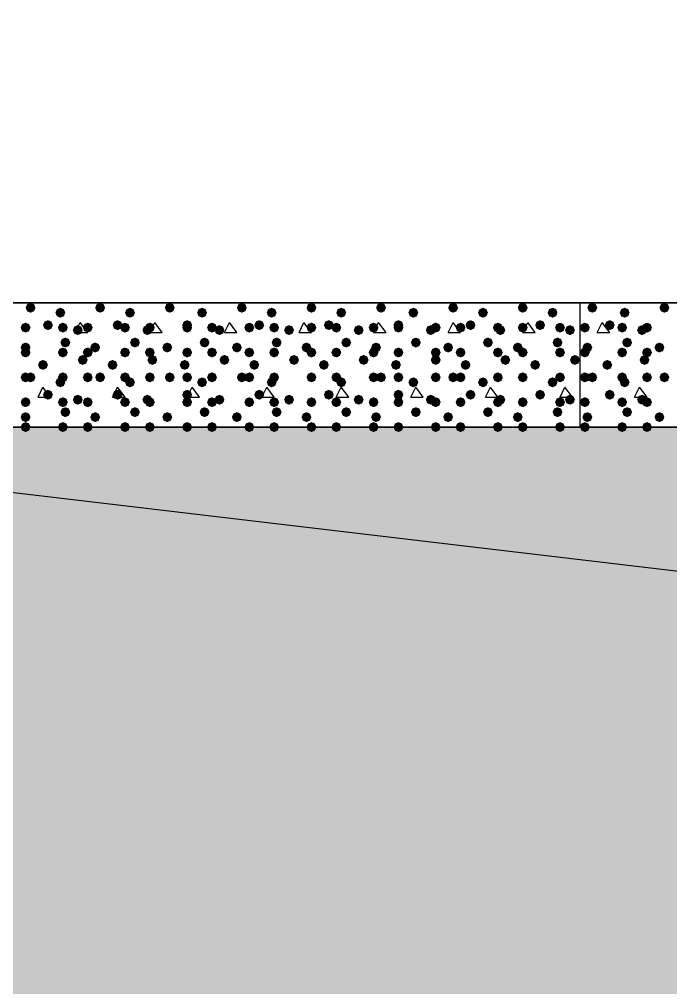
# Model space of a CAD drawing. Header units: millimetres. Extents: x 0 to 420, y 0 to 297.
# Drawn here: x 227.73 to 238.82, y 115.63 to 132.12 of the extents above; entities that cross this region are included whole.
import ezdxf

# ---------------------------------------------------------------- set-up
doc = ezdxf.new("R2010")
doc.units = ezdxf.units.MM
doc.layers.get('0').update_dxf_attribs({"linetype": 'CONTINUOUS'})

msp = doc.modelspace()

# ---------------------------------------------------------------- hatches: boundary and pattern name
at = {"true_color": 0x000008}
for points in [[(228.007333, 127.211667), (227.982463, 127.151871), (227.922667, 127.127), (227.862871, 127.151871), (227.838, 127.211667), (227.862871, 127.271462), (227.922667, 127.296333), (227.982462, 127.271463)], [(229.192667, 127.211667), (229.167796, 127.151871), (229.108, 127.127), (229.048204, 127.151871), (229.023333, 127.211667), (229.048204, 127.271462), (229.108, 127.296333), (229.167796, 127.271463)], [(230.378, 127.211667), (230.353129, 127.151871), (230.293333, 127.127), (230.233538, 127.151871), (230.208667, 127.211667), (230.233537, 127.271462), (230.293333, 127.296333), (230.353129, 127.271463)], [(231.605667, 127.211667), (231.580796, 127.151871), (231.521, 127.127), (231.461204, 127.151871), (231.436333, 127.211667), (231.461204, 127.271462), (231.521, 127.296333), (231.580796, 127.271463)], [(232.791, 127.211667), (232.766129, 127.151871), (232.706333, 127.127), (232.646538, 127.151871), (232.621667, 127.211667), (232.646537, 127.271462), (232.706333, 127.296333), (232.766129, 127.271463)], [(233.976333, 127.211667), (233.951462, 127.151871), (233.891667, 127.127), (233.831871, 127.151871), (233.807, 127.211667), (233.831871, 127.271462), (233.891667, 127.296333), (233.951462, 127.271463)], [(235.204, 127.211667), (235.179129, 127.151871), (235.119333, 127.127), (235.059538, 127.151871), (235.034667, 127.211667), (235.059537, 127.271462), (235.119333, 127.296333), (235.179129, 127.271463)], [(236.389333, 127.211667), (236.364463, 127.151871), (236.304667, 127.127), (236.244871, 127.151871), (236.22, 127.211667), (236.244871, 127.271462), (236.304667, 127.296333), (236.364462, 127.271463)], [(228.515333, 127.127), (228.490462, 127.067204), (228.430667, 127.042333), (228.370871, 127.067204), (228.346, 127.127), (228.370871, 127.186796), (228.430667, 127.211667), (228.490462, 127.186796)], [(229.700667, 127.127), (229.675796, 127.067204), (229.616, 127.042333), (229.556204, 127.067204), (229.531333, 127.127), (229.556204, 127.186796), (229.616, 127.211667), (229.675796, 127.186796)], [(230.928333, 127.127), (230.903462, 127.067204), (230.843667, 127.042333), (230.783871, 127.067204), (230.759, 127.127), (230.783871, 127.186796), (230.843667, 127.211667), (230.903462, 127.186796)], [(232.113667, 127.127), (232.088796, 127.067204), (232.029, 127.042333), (231.969204, 127.067204), (231.944333, 127.127), (231.969204, 127.186796), (232.029, 127.211667), (232.088796, 127.186796)], [(233.299, 127.127), (233.274129, 127.067204), (233.214333, 127.042333), (233.154538, 127.067204), (233.129667, 127.127), (233.154537, 127.186796), (233.214333, 127.211667), (233.274129, 127.186796)], [(234.526667, 127.127), (234.501796, 127.067204), (234.442, 127.042333), (234.382204, 127.067204), (234.357333, 127.127), (234.382204, 127.186796), (234.442, 127.211667), (234.501796, 127.186796)], [(235.712, 127.127), (235.687129, 127.067204), (235.627333, 127.042333), (235.567537, 127.067204), (235.542667, 127.127), (235.567537, 127.186796), (235.627333, 127.211667), (235.687129, 127.186796)], [(236.897333, 127.127), (236.872462, 127.067204), (236.812667, 127.042333), (236.752871, 127.067204), (236.728, 127.127), (236.752871, 127.186796), (236.812667, 127.211667), (236.872462, 127.186796)], [(228.303667, 126.915333), (228.278796, 126.855538), (228.219, 126.830667), (228.159204, 126.855538), (228.134333, 126.915333), (228.159204, 126.975129), (228.219, 127), (228.278796, 126.975129)], [(229.489, 126.915333), (229.464129, 126.855538), (229.404333, 126.830667), (229.344538, 126.855538), (229.319667, 126.915333), (229.344537, 126.975129), (229.404333, 127), (229.464129, 126.975129)], [(230.674333, 126.915333), (230.649463, 126.855538), (230.589667, 126.830667), (230.529871, 126.855538), (230.505, 126.915333), (230.529871, 126.975129), (230.589667, 127), (230.649462, 126.975129)], [(231.902, 126.915333), (231.877129, 126.855538), (231.817333, 126.830667), (231.757537, 126.855538), (231.732667, 126.915333), (231.757537, 126.975129), (231.817333, 127), (231.877129, 126.975129)], [(233.087333, 126.915333), (233.062462, 126.855538), (233.002667, 126.830667), (232.942871, 126.855538), (232.918, 126.915333), (232.942871, 126.975129), (233.002667, 127), (233.062462, 126.975129)], [(234.272667, 126.915333), (234.247796, 126.855538), (234.188, 126.830667), (234.128204, 126.855538), (234.103333, 126.915333), (234.128204, 126.975129), (234.188, 127), (234.247796, 126.975129)], [(235.500333, 126.915333), (235.475462, 126.855538), (235.415667, 126.830667), (235.355871, 126.855538), (235.331, 126.915333), (235.355871, 126.975129), (235.415667, 127), (235.475462, 126.975129)], [(236.685667, 126.915333), (236.660796, 126.855538), (236.601, 126.830667), (236.541204, 126.855538), (236.516333, 126.915333), (236.541204, 126.975129), (236.601, 127), (236.660796, 126.975129)], [(227.922667, 126.873), (227.897796, 126.813204), (227.838, 126.788333), (227.778204, 126.813204), (227.753333, 126.873), (227.778204, 126.932796), (227.838, 126.957667), (227.897796, 126.932796)], [(228.557667, 126.873), (228.532796, 126.813204), (228.473, 126.788333), (228.413204, 126.813204), (228.388333, 126.873), (228.413204, 126.932796), (228.473, 126.957667), (228.532796, 126.932796)], [(228.811667, 126.830667), (228.786796, 126.770871), (228.727, 126.746), (228.667204, 126.770871), (228.642333, 126.830667), (228.667204, 126.890462), (228.727, 126.915333), (228.786796, 126.890463)], [(228.981, 126.873), (228.956129, 126.813204), (228.896333, 126.788333), (228.836538, 126.813204), (228.811667, 126.873), (228.836537, 126.932796), (228.896333, 126.957667), (228.956129, 126.932796)], [(229.616, 126.873), (229.591129, 126.813204), (229.531333, 126.788333), (229.471538, 126.813204), (229.446667, 126.873), (229.471537, 126.932796), (229.531333, 126.957667), (229.591129, 126.932796)], [(229.997, 126.830667), (229.972129, 126.770871), (229.912333, 126.746), (229.852537, 126.770871), (229.827667, 126.830667), (229.852537, 126.890462), (229.912333, 126.915333), (229.972129, 126.890463)], [(230.039333, 126.873), (230.014462, 126.813204), (229.954667, 126.788333), (229.894871, 126.813204), (229.87, 126.873), (229.894871, 126.932796), (229.954667, 126.957667), (230.014462, 126.932796)], [(230.674333, 126.873), (230.649463, 126.813204), (230.589667, 126.788333), (230.529871, 126.813204), (230.505, 126.873), (230.529871, 126.932796), (230.589667, 126.957667), (230.649462, 126.932796)], [(231.097667, 126.873), (231.072796, 126.813204), (231.013, 126.788333), (230.953204, 126.813204), (230.928333, 126.873), (230.953204, 126.932796), (231.013, 126.957667), (231.072796, 126.932796)], [(231.224667, 126.830667), (231.199796, 126.770871), (231.14, 126.746), (231.080204, 126.770871), (231.055333, 126.830667), (231.080204, 126.890462), (231.14, 126.915333), (231.199796, 126.890463)], [(231.732667, 126.873), (231.707796, 126.813204), (231.648, 126.788333), (231.588204, 126.813204), (231.563333, 126.873), (231.588204, 126.932796), (231.648, 126.957667), (231.707796, 126.932796)], [(232.156, 126.873), (232.131129, 126.813204), (232.071333, 126.788333), (232.011538, 126.813204), (231.986667, 126.873), (232.011537, 126.932796), (232.071333, 126.957667), (232.131129, 126.932796)], [(232.41, 126.830667), (232.385129, 126.770871), (232.325333, 126.746), (232.265537, 126.770871), (232.240667, 126.830667), (232.265537, 126.890462), (232.325333, 126.915333), (232.385129, 126.890463)], [(232.791, 126.873), (232.766129, 126.813204), (232.706333, 126.788333), (232.646538, 126.813204), (232.621667, 126.873), (232.646537, 126.932796), (232.706333, 126.957667), (232.766129, 126.932796)], [(233.214333, 126.873), (233.189462, 126.813204), (233.129667, 126.788333), (233.069871, 126.813204), (233.045, 126.873), (233.069871, 126.932796), (233.129667, 126.957667), (233.189462, 126.932796)], [(233.595333, 126.830667), (233.570462, 126.770871), (233.510667, 126.746), (233.450871, 126.770871), (233.426, 126.830667), (233.450871, 126.890462), (233.510667, 126.915333), (233.570462, 126.890463)], [(233.849333, 126.873), (233.824462, 126.813204), (233.764667, 126.788333), (233.704871, 126.813204), (233.68, 126.873), (233.704871, 126.932796), (233.764667, 126.957667), (233.824462, 126.932796)], [(234.272667, 126.873), (234.247796, 126.813204), (234.188, 126.788333), (234.128204, 126.813204), (234.103333, 126.873), (234.128204, 126.932796), (234.188, 126.957667), (234.247796, 126.932796)], [(234.823, 126.830667), (234.798129, 126.770871), (234.738333, 126.746), (234.678538, 126.770871), (234.653667, 126.830667), (234.678537, 126.890462), (234.738333, 126.915333), (234.798129, 126.890463)], [(234.907667, 126.873), (234.882796, 126.813204), (234.823, 126.788333), (234.763204, 126.813204), (234.738333, 126.873), (234.763204, 126.932796), (234.823, 126.957667), (234.882796, 126.932796)], [(235.331, 126.873), (235.306129, 126.813204), (235.246333, 126.788333), (235.186538, 126.813204), (235.161667, 126.873), (235.186537, 126.932796), (235.246333, 126.957667), (235.306129, 126.932796)], [(235.966, 126.873), (235.941129, 126.813204), (235.881333, 126.788333), (235.821538, 126.813204), (235.796667, 126.873), (235.821537, 126.932796), (235.881333, 126.957667), (235.941129, 126.932796)], [(236.008333, 126.830667), (235.983462, 126.770871), (235.923667, 126.746), (235.863871, 126.770871), (235.839, 126.830667), (235.863871, 126.890462), (235.923667, 126.915333), (235.983462, 126.890463)], [(236.389333, 126.873), (236.364463, 126.813204), (236.304667, 126.788333), (236.244871, 126.813204), (236.22, 126.873), (236.244871, 126.932796), (236.304667, 126.957667), (236.364462, 126.932796)], [(237.024333, 126.873), (236.999462, 126.813204), (236.939667, 126.788333), (236.879871, 126.813204), (236.855, 126.873), (236.879871, 126.932796), (236.939667, 126.957667), (236.999462, 126.932796)], [(237.193667, 126.830667), (237.168796, 126.770871), (237.109, 126.746), (237.049204, 126.770871), (237.024333, 126.830667), (237.049204, 126.890462), (237.109, 126.915333), (237.168796, 126.890463)], [(228.6, 126.619), (228.575129, 126.559204), (228.515333, 126.534333), (228.455537, 126.559204), (228.430667, 126.619), (228.455537, 126.678796), (228.515333, 126.703667), (228.575129, 126.678796)], [(229.785333, 126.619), (229.760462, 126.559204), (229.700667, 126.534333), (229.640871, 126.559204), (229.616, 126.619), (229.640871, 126.678796), (229.700667, 126.703667), (229.760462, 126.678796)], [(230.970667, 126.619), (230.945796, 126.559204), (230.886, 126.534333), (230.826204, 126.559204), (230.801333, 126.619), (230.826204, 126.678796), (230.886, 126.703667), (230.945796, 126.678796)], [(232.198333, 126.619), (232.173463, 126.559204), (232.113667, 126.534333), (232.053871, 126.559204), (232.029, 126.619), (232.053871, 126.678796), (232.113667, 126.703667), (232.173462, 126.678796)], [(233.383667, 126.619), (233.358796, 126.559204), (233.299, 126.534333), (233.239204, 126.559204), (233.214333, 126.619), (233.239204, 126.678796), (233.299, 126.703667), (233.358796, 126.678796)], [(234.569, 126.619), (234.544129, 126.559204), (234.484333, 126.534333), (234.424537, 126.559204), (234.399667, 126.619), (234.424537, 126.678796), (234.484333, 126.703667), (234.544129, 126.678796)], [(235.796667, 126.619), (235.771796, 126.559204), (235.712, 126.534333), (235.652204, 126.559204), (235.627333, 126.619), (235.652204, 126.678796), (235.712, 126.703667), (235.771796, 126.678796)], [(236.982, 126.619), (236.957129, 126.559204), (236.897333, 126.534333), (236.837538, 126.559204), (236.812667, 126.619), (236.837537, 126.678796), (236.897333, 126.703667), (236.957129, 126.678796)], [(227.922667, 126.534333), (227.897796, 126.474537), (227.838, 126.449667), (227.778204, 126.474537), (227.753333, 126.534333), (227.778204, 126.594129), (227.838, 126.619), (227.897796, 126.594129)], [(227.922667, 126.449667), (227.897796, 126.389871), (227.838, 126.365), (227.778204, 126.389871), (227.753333, 126.449667), (227.778204, 126.509462), (227.838, 126.534333), (227.897796, 126.509463)], [(228.557667, 126.449667), (228.532796, 126.389871), (228.473, 126.365), (228.413204, 126.389871), (228.388333, 126.449667), (228.413204, 126.509462), (228.473, 126.534333), (228.532796, 126.509463)], [(228.981, 126.449667), (228.956129, 126.389871), (228.896333, 126.365), (228.836538, 126.389871), (228.811667, 126.449667), (228.836537, 126.509462), (228.896333, 126.534333), (228.956129, 126.509463)], [(229.108, 126.534333), (229.083129, 126.474537), (229.023333, 126.449667), (228.963538, 126.474537), (228.938667, 126.534333), (228.963537, 126.594129), (229.023333, 126.619), (229.083129, 126.594129)], [(229.616, 126.449667), (229.591129, 126.389871), (229.531333, 126.365), (229.471538, 126.389871), (229.446667, 126.449667), (229.471537, 126.509462), (229.531333, 126.534333), (229.591129, 126.509463)], [(230.039333, 126.449667), (230.014462, 126.389871), (229.954667, 126.365), (229.894871, 126.389871), (229.87, 126.449667), (229.894871, 126.509462), (229.954667, 126.534333), (230.014462, 126.509463)], [(230.335667, 126.534333), (230.310796, 126.474537), (230.251, 126.449667), (230.191204, 126.474537), (230.166333, 126.534333), (230.191204, 126.594129), (230.251, 126.619), (230.310796, 126.594129)], [(230.674333, 126.449667), (230.649463, 126.389871), (230.589667, 126.365), (230.529871, 126.389871), (230.505, 126.449667), (230.529871, 126.509462), (230.589667, 126.534333), (230.649462, 126.509463)], [(231.097667, 126.449667), (231.072796, 126.389871), (231.013, 126.365), (230.953204, 126.389871), (230.928333, 126.449667), (230.953204, 126.509462), (231.013, 126.534333), (231.072796, 126.509463)], [(231.521, 126.534333), (231.496129, 126.474537), (231.436333, 126.449667), (231.376538, 126.474537), (231.351667, 126.534333), (231.376537, 126.594129), (231.436333, 126.619), (231.496129, 126.594129)], [(231.732667, 126.449667), (231.707796, 126.389871), (231.648, 126.365), (231.588204, 126.389871), (231.563333, 126.449667), (231.588204, 126.509462), (231.648, 126.534333), (231.707796, 126.509463)], [(232.156, 126.449667), (232.131129, 126.389871), (232.071333, 126.365), (232.011538, 126.389871), (231.986667, 126.449667), (232.011537, 126.509462), (232.071333, 126.534333), (232.131129, 126.509463)], [(232.706333, 126.534333), (232.681462, 126.474537), (232.621667, 126.449667), (232.561871, 126.474537), (232.537, 126.534333), (232.561871, 126.594129), (232.621667, 126.619), (232.681462, 126.594129)], [(232.791, 126.449667), (232.766129, 126.389871), (232.706333, 126.365), (232.646538, 126.389871), (232.621667, 126.449667), (232.646537, 126.509462), (232.706333, 126.534333), (232.766129, 126.509463)], [(233.214333, 126.449667), (233.189462, 126.389871), (233.129667, 126.365), (233.069871, 126.389871), (233.045, 126.449667), (233.069871, 126.509462), (233.129667, 126.534333), (233.189462, 126.509463)], [(233.849333, 126.449667), (233.824462, 126.389871), (233.764667, 126.365), (233.704871, 126.389871), (233.68, 126.449667), (233.704871, 126.509462), (233.764667, 126.534333), (233.824462, 126.509463)], [(233.891667, 126.534333), (233.866796, 126.474537), (233.807, 126.449667), (233.747204, 126.474537), (233.722333, 126.534333), (233.747204, 126.594129), (233.807, 126.619), (233.866796, 126.594129)], [(234.272667, 126.449667), (234.247796, 126.389871), (234.188, 126.365), (234.128204, 126.389871), (234.103333, 126.449667), (234.128204, 126.509462), (234.188, 126.534333), (234.247796, 126.509463)], [(234.907667, 126.449667), (234.882796, 126.389871), (234.823, 126.365), (234.763204, 126.389871), (234.738333, 126.449667), (234.763204, 126.509462), (234.823, 126.534333), (234.882796, 126.509463)], [(235.119333, 126.534333), (235.094462, 126.474537), (235.034667, 126.449667), (234.974871, 126.474537), (234.95, 126.534333), (234.974871, 126.594129), (235.034667, 126.619), (235.094462, 126.594129)], [(235.331, 126.449667), (235.306129, 126.389871), (235.246333, 126.365), (235.186538, 126.389871), (235.161667, 126.449667), (235.186537, 126.509462), (235.246333, 126.534333), (235.306129, 126.509463)], [(235.966, 126.449667), (235.941129, 126.389871), (235.881333, 126.365), (235.821538, 126.389871), (235.796667, 126.449667), (235.821537, 126.509462), (235.881333, 126.534333), (235.941129, 126.509463)], [(236.304667, 126.534333), (236.279796, 126.474537), (236.22, 126.449667), (236.160204, 126.474537), (236.135333, 126.534333), (236.160204, 126.594129), (236.22, 126.619), (236.279796, 126.594129)], [(236.389333, 126.449667), (236.364463, 126.389871), (236.304667, 126.365), (236.244871, 126.389871), (236.22, 126.449667), (236.244871, 126.509462), (236.304667, 126.534333), (236.364462, 126.509463)], [(237.024333, 126.449667), (236.999462, 126.389871), (236.939667, 126.365), (236.879871, 126.389871), (236.855, 126.449667), (236.879871, 126.509462), (236.939667, 126.534333), (236.999462, 126.509463)], [(228.219, 126.238), (228.194129, 126.178204), (228.134333, 126.153333), (228.074538, 126.178204), (228.049667, 126.238), (228.074537, 126.297796), (228.134333, 126.322667), (228.194129, 126.297796)], [(228.896333, 126.322667), (228.871462, 126.262871), (228.811667, 126.238), (228.751871, 126.262871), (228.727, 126.322667), (228.751871, 126.382462), (228.811667, 126.407333), (228.871462, 126.382463)], [(229.404333, 126.238), (229.379462, 126.178204), (229.319667, 126.153333), (229.259871, 126.178204), (229.235, 126.238), (229.259871, 126.297796), (229.319667, 126.322667), (229.379462, 126.297796)], [(230.081667, 126.322667), (230.056796, 126.262871), (229.997, 126.238), (229.937204, 126.262871), (229.912333, 126.322667), (229.937204, 126.382462), (229.997, 126.407333), (230.056796, 126.382463)], [(230.632, 126.238), (230.607129, 126.178204), (230.547333, 126.153333), (230.487537, 126.178204), (230.462667, 126.238), (230.487537, 126.297796), (230.547333, 126.322667), (230.607129, 126.297796)], [(231.309333, 126.322667), (231.284463, 126.262871), (231.224667, 126.238), (231.164871, 126.262871), (231.14, 126.322667), (231.164871, 126.382462), (231.224667, 126.407333), (231.284462, 126.382463)], [(231.817333, 126.238), (231.792463, 126.178204), (231.732667, 126.153333), (231.672871, 126.178204), (231.648, 126.238), (231.672871, 126.297796), (231.732667, 126.322667), (231.792462, 126.297796)], [(232.494667, 126.322667), (232.469796, 126.262871), (232.41, 126.238), (232.350204, 126.262871), (232.325333, 126.322667), (232.350204, 126.382462), (232.41, 126.407333), (232.469796, 126.382463)], [(233.002667, 126.238), (232.977796, 126.178204), (232.918, 126.153333), (232.858204, 126.178204), (232.833333, 126.238), (232.858204, 126.297796), (232.918, 126.322667), (232.977796, 126.297796)], [(233.68, 126.322667), (233.655129, 126.262871), (233.595333, 126.238), (233.535538, 126.262871), (233.510667, 126.322667), (233.535537, 126.382462), (233.595333, 126.407333), (233.655129, 126.382463)], [(234.230333, 126.238), (234.205462, 126.178204), (234.145667, 126.153333), (234.085871, 126.178204), (234.061, 126.238), (234.085871, 126.297796), (234.145667, 126.322667), (234.205462, 126.297796)], [(234.907667, 126.322667), (234.882796, 126.262871), (234.823, 126.238), (234.763204, 126.262871), (234.738333, 126.322667), (234.763204, 126.382462), (234.823, 126.407333), (234.882796, 126.382463)], [(235.415667, 126.238), (235.390796, 126.178204), (235.331, 126.153333), (235.271204, 126.178204), (235.246333, 126.238), (235.271204, 126.297796), (235.331, 126.322667), (235.390796, 126.297796)], [(236.093, 126.322667), (236.068129, 126.262871), (236.008333, 126.238), (235.948537, 126.262871), (235.923667, 126.322667), (235.948537, 126.382462), (236.008333, 126.407333), (236.068129, 126.382463)], [(236.601, 126.238), (236.576129, 126.178204), (236.516333, 126.153333), (236.456538, 126.178204), (236.431667, 126.238), (236.456537, 126.297796), (236.516333, 126.322667), (236.576129, 126.297796)], [(237.278333, 126.322667), (237.253462, 126.262871), (237.193667, 126.238), (237.133871, 126.262871), (237.109, 126.322667), (237.133871, 126.382462), (237.193667, 126.407333), (237.253462, 126.382463)], [(227.922667, 126.026333), (227.897796, 125.966537), (227.838, 125.941667), (227.778204, 125.966537), (227.753333, 126.026333), (227.778204, 126.086129), (227.838, 126.111), (227.897796, 126.086129)], [(228.007333, 126.026333), (227.982463, 125.966537), (227.922667, 125.941667), (227.862871, 125.966537), (227.838, 126.026333), (227.862871, 126.086129), (227.922667, 126.111), (227.982462, 126.086129)], [(228.515333, 125.941667), (228.490462, 125.881871), (228.430667, 125.857), (228.370871, 125.881871), (228.346, 125.941667), (228.370871, 126.001462), (228.430667, 126.026333), (228.490462, 126.001463)], [(228.557667, 126.026333), (228.532796, 125.966537), (228.473, 125.941667), (228.413204, 125.966537), (228.388333, 126.026333), (228.413204, 126.086129), (228.473, 126.111), (228.532796, 126.086129)], [(228.981, 126.026333), (228.956129, 125.966537), (228.896333, 125.941667), (228.836538, 125.966537), (228.811667, 126.026333), (228.836537, 126.086129), (228.896333, 126.111), (228.956129, 126.086129)], [(229.192667, 126.026333), (229.167796, 125.966537), (229.108, 125.941667), (229.048204, 125.966537), (229.023333, 126.026333), (229.048204, 126.086129), (229.108, 126.111), (229.167796, 126.086129)], [(229.616, 126.026333), (229.591129, 125.966537), (229.531333, 125.941667), (229.471538, 125.966537), (229.446667, 126.026333), (229.471537, 126.086129), (229.531333, 126.111), (229.591129, 126.086129)], [(229.700667, 125.941667), (229.675796, 125.881871), (229.616, 125.857), (229.556204, 125.881871), (229.531333, 125.941667), (229.556204, 126.001462), (229.616, 126.026333), (229.675796, 126.001463)], [(230.039333, 126.026333), (230.014462, 125.966537), (229.954667, 125.941667), (229.894871, 125.966537), (229.87, 126.026333), (229.894871, 126.086129), (229.954667, 126.111), (230.014462, 126.086129)], [(230.378, 126.026333), (230.353129, 125.966537), (230.293333, 125.941667), (230.233538, 125.966537), (230.208667, 126.026333), (230.233537, 126.086129), (230.293333, 126.111), (230.353129, 126.086129)], [(230.674333, 126.026333), (230.649463, 125.966537), (230.589667, 125.941667), (230.529871, 125.966537), (230.505, 126.026333), (230.529871, 126.086129), (230.589667, 126.111), (230.649462, 126.086129)], [(230.928333, 125.941667), (230.903462, 125.881871), (230.843667, 125.857), (230.783871, 125.881871), (230.759, 125.941667), (230.783871, 126.001462), (230.843667, 126.026333), (230.903462, 126.001463)], [(231.097667, 126.026333), (231.072796, 125.966537), (231.013, 125.941667), (230.953204, 125.966537), (230.928333, 126.026333), (230.953204, 126.086129), (231.013, 126.111), (231.072796, 126.086129)], [(231.605667, 126.026333), (231.580796, 125.966537), (231.521, 125.941667), (231.461204, 125.966537), (231.436333, 126.026333), (231.461204, 126.086129), (231.521, 126.111), (231.580796, 126.086129)], [(231.732667, 126.026333), (231.707796, 125.966537), (231.648, 125.941667), (231.588204, 125.966537), (231.563333, 126.026333), (231.588204, 126.086129), (231.648, 126.111), (231.707796, 126.086129)], [(232.113667, 125.941667), (232.088796, 125.881871), (232.029, 125.857), (231.969204, 125.881871), (231.944333, 125.941667), (231.969204, 126.001462), (232.029, 126.026333), (232.088796, 126.001463)], [(232.156, 126.026333), (232.131129, 125.966537), (232.071333, 125.941667), (232.011538, 125.966537), (231.986667, 126.026333), (232.011537, 126.086129), (232.071333, 126.111), (232.131129, 126.086129)], [(232.791, 126.026333), (232.766129, 125.966537), (232.706333, 125.941667), (232.646538, 125.966537), (232.621667, 126.026333), (232.646537, 126.086129), (232.706333, 126.111), (232.766129, 126.086129)], [(232.791, 126.026333), (232.766129, 125.966537), (232.706333, 125.941667), (232.646538, 125.966537), (232.621667, 126.026333), (232.646537, 126.086129), (232.706333, 126.111), (232.766129, 126.086129)], [(233.214333, 126.026333), (233.189462, 125.966537), (233.129667, 125.941667), (233.069871, 125.966537), (233.045, 126.026333), (233.069871, 126.086129), (233.129667, 126.111), (233.189462, 126.086129)], [(233.299, 125.941667), (233.274129, 125.881871), (233.214333, 125.857), (233.154538, 125.881871), (233.129667, 125.941667), (233.154537, 126.001462), (233.214333, 126.026333), (233.274129, 126.001463)], [(233.849333, 126.026333), (233.824462, 125.966537), (233.764667, 125.941667), (233.704871, 125.966537), (233.68, 126.026333), (233.704871, 126.086129), (233.764667, 126.111), (233.824462, 126.086129)], [(233.976333, 126.026333), (233.951462, 125.966537), (233.891667, 125.941667), (233.831871, 125.966537), (233.807, 126.026333), (233.831871, 126.086129), (233.891667, 126.111), (233.951462, 126.086129)], [(234.272667, 126.026333), (234.247796, 125.966537), (234.188, 125.941667), (234.128204, 125.966537), (234.103333, 126.026333), (234.128204, 126.086129), (234.188, 126.111), (234.247796, 126.086129)], [(234.526667, 125.941667), (234.501796, 125.881871), (234.442, 125.857), (234.382204, 125.881871), (234.357333, 125.941667), (234.382204, 126.001462), (234.442, 126.026333), (234.501796, 126.001463)], [(234.907667, 126.026333), (234.882796, 125.966537), (234.823, 125.941667), (234.763204, 125.966537), (234.738333, 126.026333), (234.763204, 126.086129), (234.823, 126.111), (234.882796, 126.086129)], [(235.204, 126.026333), (235.179129, 125.966537), (235.119333, 125.941667), (235.059538, 125.966537), (235.034667, 126.026333), (235.059537, 126.086129), (235.119333, 126.111), (235.179129, 126.086129)], [(235.331, 126.026333), (235.306129, 125.966537), (235.246333, 125.941667), (235.186538, 125.966537), (235.161667, 126.026333), (235.186537, 126.086129), (235.246333, 126.111), (235.306129, 126.086129)], [(235.712, 125.941667), (235.687129, 125.881871), (235.627333, 125.857), (235.567537, 125.881871), (235.542667, 125.941667), (235.567537, 126.001462), (235.627333, 126.026333), (235.687129, 126.001463)], [(235.966, 126.026333), (235.941129, 125.966537), (235.881333, 125.941667), (235.821538, 125.966537), (235.796667, 126.026333), (235.821537, 126.086129), (235.881333, 126.111), (235.941129, 126.086129)], [(236.389333, 126.026333), (236.364463, 125.966537), (236.304667, 125.941667), (236.244871, 125.966537), (236.22, 126.026333), (236.244871, 126.086129), (236.304667, 126.111), (236.364462, 126.086129)], [(236.389333, 126.026333), (236.364463, 125.966537), (236.304667, 125.941667), (236.244871, 125.966537), (236.22, 126.026333), (236.244871, 126.086129), (236.304667, 126.111), (236.364462, 126.086129)], [(236.897333, 125.941667), (236.872462, 125.881871), (236.812667, 125.857), (236.752871, 125.881871), (236.728, 125.941667), (236.752871, 126.001462), (236.812667, 126.026333), (236.872462, 126.001463)], [(237.024333, 126.026333), (236.999462, 125.966537), (236.939667, 125.941667), (236.879871, 125.966537), (236.855, 126.026333), (236.879871, 126.086129), (236.939667, 126.111), (236.999462, 126.086129)], [(228.303667, 125.73), (228.278796, 125.670204), (228.219, 125.645333), (228.159204, 125.670204), (228.134333, 125.73), (228.159204, 125.789796), (228.219, 125.814667), (228.278796, 125.789796)], [(229.489, 125.73), (229.464129, 125.670204), (229.404333, 125.645333), (229.344538, 125.670204), (229.319667, 125.73), (229.344537, 125.789796), (229.404333, 125.814667), (229.464129, 125.789796)], [(230.674333, 125.73), (230.649463, 125.670204), (230.589667, 125.645333), (230.529871, 125.670204), (230.505, 125.73), (230.529871, 125.789796), (230.589667, 125.814667), (230.649462, 125.789796)], [(231.902, 125.73), (231.877129, 125.670204), (231.817333, 125.645333), (231.757537, 125.670204), (231.732667, 125.73), (231.757537, 125.789796), (231.817333, 125.814667), (231.877129, 125.789796)], [(233.087333, 125.73), (233.062462, 125.670204), (233.002667, 125.645333), (232.942871, 125.670204), (232.918, 125.73), (232.942871, 125.789796), (233.002667, 125.814667), (233.062462, 125.789796)], [(234.272667, 125.73), (234.247796, 125.670204), (234.188, 125.645333), (234.128204, 125.670204), (234.103333, 125.73), (234.128204, 125.789796), (234.188, 125.814667), (234.247796, 125.789796)], [(235.500333, 125.73), (235.475462, 125.670204), (235.415667, 125.645333), (235.355871, 125.670204), (235.331, 125.73), (235.355871, 125.789796), (235.415667, 125.814667), (235.475462, 125.789796)], [(236.685667, 125.73), (236.660796, 125.670204), (236.601, 125.645333), (236.541204, 125.670204), (236.516333, 125.73), (236.541204, 125.789796), (236.601, 125.814667), (236.660796, 125.789796)], [(227.922667, 125.603), (227.897796, 125.543204), (227.838, 125.518333), (227.778204, 125.543204), (227.753333, 125.603), (227.778204, 125.662796), (227.838, 125.687667), (227.897796, 125.662796)], [(228.557667, 125.603), (228.532796, 125.543204), (228.473, 125.518333), (228.413204, 125.543204), (228.388333, 125.603), (228.413204, 125.662796), (228.473, 125.687667), (228.532796, 125.662796)], [(228.811667, 125.645333), (228.786796, 125.585538), (228.727, 125.560667), (228.667204, 125.585538), (228.642333, 125.645333), (228.667204, 125.705129), (228.727, 125.73), (228.786796, 125.705129)], [(228.981, 125.603), (228.956129, 125.543204), (228.896333, 125.518333), (228.836538, 125.543204), (228.811667, 125.603), (228.836537, 125.662796), (228.896333, 125.687667), (228.956129, 125.662796)], [(229.616, 125.603), (229.591129, 125.543204), (229.531333, 125.518333), (229.471538, 125.543204), (229.446667, 125.603), (229.471537, 125.662796), (229.531333, 125.687667), (229.591129, 125.662796)], [(229.997, 125.645333), (229.972129, 125.585538), (229.912333, 125.560667), (229.852537, 125.585538), (229.827667, 125.645333), (229.852537, 125.705129), (229.912333, 125.73), (229.972129, 125.705129)], [(230.039333, 125.603), (230.014462, 125.543204), (229.954667, 125.518333), (229.894871, 125.543204), (229.87, 125.603), (229.894871, 125.662796), (229.954667, 125.687667), (230.014462, 125.662796)], [(230.674333, 125.603), (230.649463, 125.543204), (230.589667, 125.518333), (230.529871, 125.543204), (230.505, 125.603), (230.529871, 125.662796), (230.589667, 125.687667), (230.649462, 125.662796)], [(231.097667, 125.603), (231.072796, 125.543204), (231.013, 125.518333), (230.953204, 125.543204), (230.928333, 125.603), (230.953204, 125.662796), (231.013, 125.687667), (231.072796, 125.662796)], [(231.224667, 125.645333), (231.199796, 125.585538), (231.14, 125.560667), (231.080204, 125.585538), (231.055333, 125.645333), (231.080204, 125.705129), (231.14, 125.73), (231.199796, 125.705129)], [(231.732667, 125.603), (231.707796, 125.543204), (231.648, 125.518333), (231.588204, 125.543204), (231.563333, 125.603), (231.588204, 125.662796), (231.648, 125.687667), (231.707796, 125.662796)], [(232.156, 125.603), (232.131129, 125.543204), (232.071333, 125.518333), (232.011538, 125.543204), (231.986667, 125.603), (232.011537, 125.662796), (232.071333, 125.687667), (232.131129, 125.662796)], [(232.41, 125.645333), (232.385129, 125.585538), (232.325333, 125.560667), (232.265537, 125.585538), (232.240667, 125.645333), (232.265537, 125.705129), (232.325333, 125.73), (232.385129, 125.705129)], [(232.791, 125.603), (232.766129, 125.543204), (232.706333, 125.518333), (232.646538, 125.543204), (232.621667, 125.603), (232.646537, 125.662796), (232.706333, 125.687667), (232.766129, 125.662796)], [(233.214333, 125.603), (233.189462, 125.543204), (233.129667, 125.518333), (233.069871, 125.543204), (233.045, 125.603), (233.069871, 125.662796), (233.129667, 125.687667), (233.189462, 125.662796)], [(233.595333, 125.645333), (233.570462, 125.585538), (233.510667, 125.560667), (233.450871, 125.585538), (233.426, 125.645333), (233.450871, 125.705129), (233.510667, 125.73), (233.570462, 125.705129)], [(233.849333, 125.603), (233.824462, 125.543204), (233.764667, 125.518333), (233.704871, 125.543204), (233.68, 125.603), (233.704871, 125.662796), (233.764667, 125.687667), (233.824462, 125.662796)], [(234.272667, 125.603), (234.247796, 125.543204), (234.188, 125.518333), (234.128204, 125.543204), (234.103333, 125.603), (234.128204, 125.662796), (234.188, 125.687667), (234.247796, 125.662796)], [(234.823, 125.645333), (234.798129, 125.585538), (234.738333, 125.560667), (234.678538, 125.585538), (234.653667, 125.645333), (234.678537, 125.705129), (234.738333, 125.73), (234.798129, 125.705129)], [(234.907667, 125.603), (234.882796, 125.543204), (234.823, 125.518333), (234.763204, 125.543204), (234.738333, 125.603), (234.763204, 125.662796), (234.823, 125.687667), (234.882796, 125.662796)], [(235.331, 125.603), (235.306129, 125.543204), (235.246333, 125.518333), (235.186538, 125.543204), (235.161667, 125.603), (235.186537, 125.662796), (235.246333, 125.687667), (235.306129, 125.662796)], [(235.966, 125.603), (235.941129, 125.543204), (235.881333, 125.518333), (235.821538, 125.543204), (235.796667, 125.603), (235.821537, 125.662796), (235.881333, 125.687667), (235.941129, 125.662796)], [(236.008333, 125.645333), (235.983462, 125.585538), (235.923667, 125.560667), (235.863871, 125.585538), (235.839, 125.645333), (235.863871, 125.705129), (235.923667, 125.73), (235.983462, 125.705129)], [(236.389333, 125.603), (236.364463, 125.543204), (236.304667, 125.518333), (236.244871, 125.543204), (236.22, 125.603), (236.244871, 125.662796), (236.304667, 125.687667), (236.364462, 125.662796)], [(237.024333, 125.603), (236.999462, 125.543204), (236.939667, 125.518333), (236.879871, 125.543204), (236.855, 125.603), (236.879871, 125.662796), (236.939667, 125.687667), (236.999462, 125.662796)], [(237.193667, 125.645333), (237.168796, 125.585538), (237.109, 125.560667), (237.049204, 125.585538), (237.024333, 125.645333), (237.049204, 125.705129), (237.109, 125.73), (237.168796, 125.705129)], [(228.6, 125.433667), (228.575129, 125.373871), (228.515333, 125.349), (228.455537, 125.373871), (228.430667, 125.433667), (228.455537, 125.493462), (228.515333, 125.518333), (228.575129, 125.493463)], [(229.785333, 125.433667), (229.760462, 125.373871), (229.700667, 125.349), (229.640871, 125.373871), (229.616, 125.433667), (229.640871, 125.493462), (229.700667, 125.518333), (229.760462, 125.493463)], [(230.970667, 125.433667), (230.945796, 125.373871), (230.886, 125.349), (230.826204, 125.373871), (230.801333, 125.433667), (230.826204, 125.493462), (230.886, 125.518333), (230.945796, 125.493463)], [(232.198333, 125.433667), (232.173463, 125.373871), (232.113667, 125.349), (232.053871, 125.373871), (232.029, 125.433667), (232.053871, 125.493462), (232.113667, 125.518333), (232.173462, 125.493463)], [(233.383667, 125.433667), (233.358796, 125.373871), (233.299, 125.349), (233.239204, 125.373871), (233.214333, 125.433667), (233.239204, 125.493462), (233.299, 125.518333), (233.358796, 125.493463)], [(234.569, 125.433667), (234.544129, 125.373871), (234.484333, 125.349), (234.424537, 125.373871), (234.399667, 125.433667), (234.424537, 125.493462), (234.484333, 125.518333), (234.544129, 125.493463)], [(235.796667, 125.433667), (235.771796, 125.373871), (235.712, 125.349), (235.652204, 125.373871), (235.627333, 125.433667), (235.652204, 125.493462), (235.712, 125.518333), (235.771796, 125.493463)], [(236.982, 125.433667), (236.957129, 125.373871), (236.897333, 125.349), (236.837538, 125.373871), (236.812667, 125.433667), (236.837537, 125.493462), (236.897333, 125.518333), (236.957129, 125.493463)], [(227.922667, 125.349), (227.897796, 125.289204), (227.838, 125.264333), (227.778204, 125.289204), (227.753333, 125.349), (227.778204, 125.408796), (227.838, 125.433667), (227.897796, 125.408796)], [(229.108, 125.349), (229.083129, 125.289204), (229.023333, 125.264333), (228.963538, 125.289204), (228.938667, 125.349), (228.963537, 125.408796), (229.023333, 125.433667), (229.083129, 125.408796)], [(230.335667, 125.349), (230.310796, 125.289204), (230.251, 125.264333), (230.191204, 125.289204), (230.166333, 125.349), (230.191204, 125.408796), (230.251, 125.433667), (230.310796, 125.408796)], [(231.521, 125.349), (231.496129, 125.289204), (231.436333, 125.264333), (231.376538, 125.289204), (231.351667, 125.349), (231.376537, 125.408796), (231.436333, 125.433667), (231.496129, 125.408796)], [(232.706333, 125.349), (232.681462, 125.289204), (232.621667, 125.264333), (232.561871, 125.289204), (232.537, 125.349), (232.561871, 125.408796), (232.621667, 125.433667), (232.681462, 125.408796)], [(233.891667, 125.349), (233.866796, 125.289204), (233.807, 125.264333), (233.747204, 125.289204), (233.722333, 125.349), (233.747204, 125.408796), (233.807, 125.433667), (233.866796, 125.408796)], [(235.119333, 125.349), (235.094462, 125.289204), (235.034667, 125.264333), (234.974871, 125.289204), (234.95, 125.349), (234.974871, 125.408796), (235.034667, 125.433667), (235.094462, 125.408796)], [(236.304667, 125.349), (236.279796, 125.289204), (236.22, 125.264333), (236.160204, 125.289204), (236.135333, 125.349), (236.160204, 125.408796), (236.22, 125.433667), (236.279796, 125.408796)], [(227.922667, 125.179667), (227.897796, 125.119871), (227.838, 125.095), (227.778204, 125.119871), (227.753333, 125.179667), (227.778204, 125.239462), (227.838, 125.264333), (227.897796, 125.239463)], [(228.557667, 125.179667), (228.532796, 125.119871), (228.473, 125.095), (228.413204, 125.119871), (228.388333, 125.179667), (228.413204, 125.239462), (228.473, 125.264333), (228.532796, 125.239463)], [(228.981, 125.179667), (228.956129, 125.119871), (228.896333, 125.095), (228.836538, 125.119871), (228.811667, 125.179667), (228.836537, 125.239462), (228.896333, 125.264333), (228.956129, 125.239463)], [(229.616, 125.179667), (229.591129, 125.119871), (229.531333, 125.095), (229.471538, 125.119871), (229.446667, 125.179667), (229.471537, 125.239462), (229.531333, 125.264333), (229.591129, 125.239463)], [(230.039333, 125.179667), (230.014462, 125.119871), (229.954667, 125.095), (229.894871, 125.119871), (229.87, 125.179667), (229.894871, 125.239462), (229.954667, 125.264333), (230.014462, 125.239463)], [(230.674333, 125.179667), (230.649463, 125.119871), (230.589667, 125.095), (230.529871, 125.119871), (230.505, 125.179667), (230.529871, 125.239462), (230.589667, 125.264333), (230.649462, 125.239463)], [(231.097667, 125.179667), (231.072796, 125.119871), (231.013, 125.095), (230.953204, 125.119871), (230.928333, 125.179667), (230.953204, 125.239462), (231.013, 125.264333), (231.072796, 125.239463)], [(231.732667, 125.179667), (231.707796, 125.119871), (231.648, 125.095), (231.588204, 125.119871), (231.563333, 125.179667), (231.588204, 125.239462), (231.648, 125.264333), (231.707796, 125.239463)], [(232.156, 125.179667), (232.131129, 125.119871), (232.071333, 125.095), (232.011538, 125.119871), (231.986667, 125.179667), (232.011537, 125.239462), (232.071333, 125.264333), (232.131129, 125.239463)], [(232.791, 125.179667), (232.766129, 125.119871), (232.706333, 125.095), (232.646538, 125.119871), (232.621667, 125.179667), (232.646537, 125.239462), (232.706333, 125.264333), (232.766129, 125.239463)], [(233.214333, 125.179667), (233.189462, 125.119871), (233.129667, 125.095), (233.069871, 125.119871), (233.045, 125.179667), (233.069871, 125.239462), (233.129667, 125.264333), (233.189462, 125.239463)], [(233.849333, 125.179667), (233.824462, 125.119871), (233.764667, 125.095), (233.704871, 125.119871), (233.68, 125.179667), (233.704871, 125.239462), (233.764667, 125.264333), (233.824462, 125.239463)], [(234.272667, 125.179667), (234.247796, 125.119871), (234.188, 125.095), (234.128204, 125.119871), (234.103333, 125.179667), (234.128204, 125.239462), (234.188, 125.264333), (234.247796, 125.239463)], [(234.907667, 125.179667), (234.882796, 125.119871), (234.823, 125.095), (234.763204, 125.119871), (234.738333, 125.179667), (234.763204, 125.239462), (234.823, 125.264333), (234.882796, 125.239463)], [(235.331, 125.179667), (235.306129, 125.119871), (235.246333, 125.095), (235.186538, 125.119871), (235.161667, 125.179667), (235.186537, 125.239462), (235.246333, 125.264333), (235.306129, 125.239463)], [(235.966, 125.179667), (235.941129, 125.119871), (235.881333, 125.095), (235.821538, 125.119871), (235.796667, 125.179667), (235.821537, 125.239462), (235.881333, 125.264333), (235.941129, 125.239463)], [(236.389333, 125.179667), (236.364463, 125.119871), (236.304667, 125.095), (236.244871, 125.119871), (236.22, 125.179667), (236.244871, 125.239462), (236.304667, 125.264333), (236.364462, 125.239463)], [(237.024333, 125.179667), (236.999462, 125.119871), (236.939667, 125.095), (236.879871, 125.119871), (236.855, 125.179667), (236.879871, 125.239462), (236.939667, 125.264333), (236.999462, 125.239463)]]:
    msp.add_hatch(color=0, dxfattribs=at).paths.add_polyline_path(points, flags=0)
at = {"true_color": 0x000007}
for points in [[(237.574667, 127.211667), (237.549796, 127.151871), (237.49, 127.127), (237.430204, 127.151871), (237.405333, 127.211667), (237.430204, 127.271462), (237.49, 127.296333), (237.549796, 127.271463)], [(238.802333, 127.211667), (238.777462, 127.151871), (238.717667, 127.127), (238.657871, 127.151871), (238.633, 127.211667), (238.657871, 127.271462), (238.717667, 127.296333), (238.777462, 127.271463)], [(238.125, 127.127), (238.100129, 127.067204), (238.040333, 127.042333), (237.980538, 127.067204), (237.955667, 127.127), (237.980537, 127.186796), (238.040333, 127.211667), (238.100129, 127.186796)], [(237.871, 126.915333), (237.846129, 126.855538), (237.786333, 126.830667), (237.726538, 126.855538), (237.701667, 126.915333), (237.726537, 126.975129), (237.786333, 127), (237.846129, 126.975129)], [(237.447667, 126.873), (237.422796, 126.813204), (237.363, 126.788333), (237.303204, 126.813204), (237.278333, 126.873), (237.303204, 126.932796), (237.363, 126.957667), (237.422796, 126.932796)], [(238.082667, 126.873), (238.057796, 126.813204), (237.998, 126.788333), (237.938204, 126.813204), (237.913333, 126.873), (237.938204, 126.932796), (237.998, 126.957667), (238.057796, 126.932796)], [(238.421333, 126.830667), (238.396462, 126.770871), (238.336667, 126.746), (238.276871, 126.770871), (238.252, 126.830667), (238.276871, 126.890462), (238.336667, 126.915333), (238.396462, 126.890463)], [(238.506, 126.873), (238.481129, 126.813204), (238.421333, 126.788333), (238.361538, 126.813204), (238.336667, 126.873), (238.361537, 126.932796), (238.421333, 126.957667), (238.481129, 126.932796)], [(238.167333, 126.619), (238.142462, 126.559204), (238.082667, 126.534333), (238.022871, 126.559204), (237.998, 126.619), (238.022871, 126.678796), (238.082667, 126.703667), (238.142462, 126.678796)], [(237.447667, 126.449667), (237.422796, 126.389871), (237.363, 126.365), (237.303204, 126.389871), (237.278333, 126.449667), (237.303204, 126.509462), (237.363, 126.534333), (237.422796, 126.509463)], [(237.49, 126.534333), (237.465129, 126.474537), (237.405333, 126.449667), (237.345538, 126.474537), (237.320667, 126.534333), (237.345537, 126.594129), (237.405333, 126.619), (237.465129, 126.594129)], [(238.082667, 126.449667), (238.057796, 126.389871), (237.998, 126.365), (237.938204, 126.389871), (237.913333, 126.449667), (237.938204, 126.509462), (237.998, 126.534333), (238.057796, 126.509463)], [(238.506, 126.449667), (238.481129, 126.389871), (238.421333, 126.365), (238.361538, 126.389871), (238.336667, 126.449667), (238.361537, 126.509462), (238.421333, 126.534333), (238.481129, 126.509463)], [(238.717667, 126.534333), (238.692796, 126.474537), (238.633, 126.449667), (238.573204, 126.474537), (238.548333, 126.534333), (238.573204, 126.594129), (238.633, 126.619), (238.692796, 126.594129)], [(237.828667, 126.238), (237.803796, 126.178204), (237.744, 126.153333), (237.684204, 126.178204), (237.659333, 126.238), (237.684204, 126.297796), (237.744, 126.322667), (237.803796, 126.297796)], [(238.463667, 126.322667), (238.438796, 126.262871), (238.379, 126.238), (238.319204, 126.262871), (238.294333, 126.322667), (238.319204, 126.382462), (238.379, 126.407333), (238.438796, 126.382463)], [(237.447667, 126.026333), (237.422796, 125.966537), (237.363, 125.941667), (237.303204, 125.966537), (237.278333, 126.026333), (237.303204, 126.086129), (237.363, 126.111), (237.422796, 126.086129)], [(237.574667, 126.026333), (237.549796, 125.966537), (237.49, 125.941667), (237.430204, 125.966537), (237.405333, 126.026333), (237.430204, 126.086129), (237.49, 126.111), (237.549796, 126.086129)], [(238.082667, 126.026333), (238.057796, 125.966537), (237.998, 125.941667), (237.938204, 125.966537), (237.913333, 126.026333), (237.938204, 126.086129), (237.998, 126.111), (238.057796, 126.086129)], [(238.125, 125.941667), (238.100129, 125.881871), (238.040333, 125.857), (237.980538, 125.881871), (237.955667, 125.941667), (237.980537, 126.001462), (238.040333, 126.026333), (238.100129, 126.001463)], [(238.506, 126.026333), (238.481129, 125.966537), (238.421333, 125.941667), (238.361538, 125.966537), (238.336667, 126.026333), (238.361537, 126.086129), (238.421333, 126.111), (238.481129, 126.086129)], [(238.802333, 126.026333), (238.777462, 125.966537), (238.717667, 125.941667), (238.657871, 125.966537), (238.633, 126.026333), (238.657871, 126.086129), (238.717667, 126.111), (238.777462, 126.086129)], [(237.871, 125.73), (237.846129, 125.670204), (237.786333, 125.645333), (237.726538, 125.670204), (237.701667, 125.73), (237.726537, 125.789796), (237.786333, 125.814667), (237.846129, 125.789796)], [(237.447667, 125.603), (237.422796, 125.543204), (237.363, 125.518333), (237.303204, 125.543204), (237.278333, 125.603), (237.303204, 125.662796), (237.363, 125.687667), (237.422796, 125.662796)], [(238.082667, 125.603), (238.057796, 125.543204), (237.998, 125.518333), (237.938204, 125.543204), (237.913333, 125.603), (237.938204, 125.662796), (237.998, 125.687667), (238.057796, 125.662796)], [(238.421333, 125.645333), (238.396462, 125.585538), (238.336667, 125.560667), (238.276871, 125.585538), (238.252, 125.645333), (238.276871, 125.705129), (238.336667, 125.73), (238.396462, 125.705129)], [(238.506, 125.603), (238.481129, 125.543204), (238.421333, 125.518333), (238.361538, 125.543204), (238.336667, 125.603), (238.361537, 125.662796), (238.421333, 125.687667), (238.481129, 125.662796)], [(238.167333, 125.433667), (238.142462, 125.373871), (238.082667, 125.349), (238.022871, 125.373871), (237.998, 125.433667), (238.022871, 125.493462), (238.082667, 125.518333), (238.142462, 125.493463)], [(237.49, 125.349), (237.465129, 125.289204), (237.405333, 125.264333), (237.345538, 125.289204), (237.320667, 125.349), (237.345537, 125.408796), (237.405333, 125.433667), (237.465129, 125.408796)], [(238.717667, 125.349), (238.692796, 125.289204), (238.633, 125.264333), (238.573204, 125.289204), (238.548333, 125.349), (238.573204, 125.408796), (238.633, 125.433667), (238.692796, 125.408796)], [(237.447667, 125.179667), (237.422796, 125.119871), (237.363, 125.095), (237.303204, 125.119871), (237.278333, 125.179667), (237.303204, 125.239462), (237.363, 125.264333), (237.422796, 125.239463)], [(238.082667, 125.179667), (238.057796, 125.119871), (237.998, 125.095), (237.938204, 125.119871), (237.913333, 125.179667), (237.938204, 125.239462), (237.998, 125.264333), (238.057796, 125.239463)], [(238.506, 125.179667), (238.481129, 125.119871), (238.421333, 125.095), (238.361538, 125.119871), (238.336667, 125.179667), (238.361537, 125.239462), (238.421333, 125.264333), (238.481129, 125.239463)]]:
    msp.add_hatch(color=0, dxfattribs=at).paths.add_polyline_path(points, flags=0)
at = {"true_color": 0x000008}
h = msp.add_hatch(color=0, dxfattribs=at)
h.paths.add_polyline_path([(379.603, 125.179667), (218.228333, 125.179667), (379.603, 106.087333)], flags=0)
h.paths.add_polyline_path([(218.228333, 125.179667), (379.603, 106.087333), (218.228333, 106.087333)], flags=0)

# ---------------------------------------------------------------- linework, layer by layer
at = {"color": 0, "true_color": 0x000007}
for points in [[(32.469667, 125.179667), (32.469667, 148.463), (380.661333, 148.463), (380.661333, 125.179667), (218.228333, 125.179667), (218.228333, 103.970667), (194.902667, 103.970667), (194.902667, 125.179667)], [(32.469667, 125.179667), (32.469667, 148.463), (380.661333, 148.463), (380.661333, 125.179667), (218.228333, 125.179667), (218.228333, 103.970667), (194.902667, 103.970667), (194.902667, 125.179667)], [(237.278333, 127.296333), (237.278333, 125.179667), (239.395, 125.179667), (239.395, 127.296333)]]:
    msp.add_lwpolyline(points, close=True, dxfattribs=at)
at = {"color": 0, "true_color": 0x0000fd}
msp.add_lwpolyline([(216.111667, 127.296333), (378.544667, 127.296333), (378.544667, 146.346333), (34.586333, 146.346333), (34.586333, 127.296333), (197.019333, 127.296333), (197.019333, 106.087333), (216.111667, 106.087333)], close=True, dxfattribs=at)
at = {"color": 0, "true_color": 0x000007}
for points in [[(237.278333, 127.296333), (218.228333, 127.296333)], [(237.574667, 126.788333), (237.659333, 126.957667)], [(237.786333, 126.788333), (237.659333, 126.957667)], [(237.574667, 126.788333), (237.786333, 126.788333)], [(238.209667, 125.687667), (238.294333, 125.857)], [(238.421333, 125.687667), (238.294333, 125.857)], [(238.209667, 125.687667), (238.421333, 125.687667)], [(218.228333, 125.179667), (237.278333, 125.179667)]]:
    msp.add_lwpolyline(points, dxfattribs=at)
at = {"color": 0, "true_color": 0x000008}
for points in [[(228.684667, 126.788333), (228.769333, 126.957667)], [(228.896333, 126.788333), (228.769333, 126.957667)], [(229.954667, 126.788333), (230.039333, 126.957667)], [(230.166333, 126.788333), (230.039333, 126.957667)], [(231.224667, 126.788333), (231.309333, 126.957667)], [(231.436333, 126.788333), (231.309333, 126.957667)], [(232.494667, 126.788333), (232.579333, 126.957667)], [(232.706333, 126.788333), (232.579333, 126.957667)], [(233.764667, 126.788333), (233.849333, 126.957667)], [(233.976333, 126.788333), (233.849333, 126.957667)], [(235.034667, 126.788333), (235.119333, 126.957667)], [(235.246333, 126.788333), (235.119333, 126.957667)], [(236.304667, 126.788333), (236.389333, 126.957667)], [(236.516333, 126.788333), (236.389333, 126.957667)], [(228.684667, 126.788333), (228.896333, 126.788333)], [(229.954667, 126.788333), (230.166333, 126.788333)], [(231.224667, 126.788333), (231.436333, 126.788333)], [(232.494667, 126.788333), (232.706333, 126.788333)], [(233.764667, 126.788333), (233.976333, 126.788333)], [(235.034667, 126.788333), (235.246333, 126.788333)], [(236.304667, 126.788333), (236.516333, 126.788333)], [(228.049667, 125.687667), (228.134333, 125.857)], [(228.261333, 125.687667), (228.134333, 125.857)], [(229.319667, 125.687667), (229.404333, 125.857)], [(229.531333, 125.687667), (229.404333, 125.857)], [(230.589667, 125.687667), (230.674333, 125.857)], [(230.801333, 125.687667), (230.674333, 125.857)], [(231.859667, 125.687667), (231.944333, 125.857)], [(232.071333, 125.687667), (231.944333, 125.857)], [(233.129667, 125.687667), (233.214333, 125.857)], [(233.341333, 125.687667), (233.214333, 125.857)], [(234.399667, 125.687667), (234.484333, 125.857)], [(234.611333, 125.687667), (234.484333, 125.857)], [(235.669667, 125.687667), (235.754333, 125.857)], [(235.881333, 125.687667), (235.754333, 125.857)], [(236.939667, 125.687667), (237.024333, 125.857)], [(237.151333, 125.687667), (237.024333, 125.857)], [(228.049667, 125.687667), (228.261333, 125.687667)], [(229.319667, 125.687667), (229.531333, 125.687667)], [(230.589667, 125.687667), (230.801333, 125.687667)], [(231.859667, 125.687667), (232.071333, 125.687667)], [(233.129667, 125.687667), (233.341333, 125.687667)], [(234.399667, 125.687667), (234.611333, 125.687667)], [(235.669667, 125.687667), (235.881333, 125.687667)], [(236.939667, 125.687667), (237.151333, 125.687667)]]:
    msp.add_lwpolyline(points, dxfattribs=at)
for points in [[(379.603, 125.179667), (218.228333, 125.179667), (379.603, 106.087333)], [(218.228333, 125.179667), (379.603, 106.087333), (218.228333, 106.087333)]]:
    msp.add_lwpolyline(points, close=True, dxfattribs=at)

doc.saveas('drawing.dxf')
